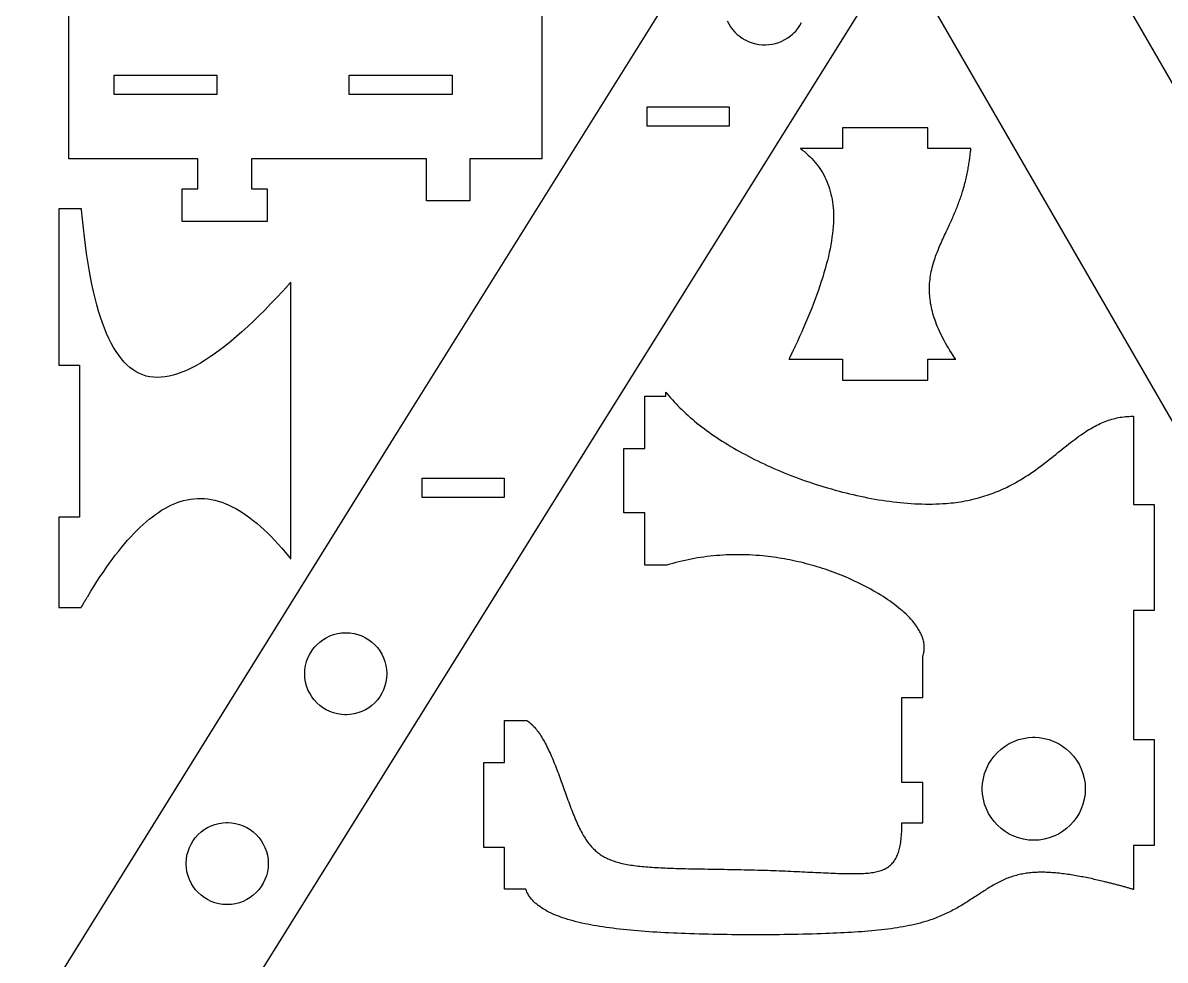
# Model space of a CAD drawing. Extents: x 0 to 250, y 0 to 397.
# Drawn here: x 2.6 to 111.9, y 118.6 to 208.2 of the extents above; entities that cross this region are included whole.
import ezdxf

# ---------------------------------------------------------------- set-up
doc = ezdxf.new("R2010")
doc.units = 0
doc.layers.get('0').update_dxf_attribs({"linetype": 'CONTINUOUS'})

msp = doc.modelspace()

# ---------------------------------------------------------------- linework, layer by layer
at = {"color": 0}
for points in [[(99.7818, 224.506), (123.012, 184.296)], [(52.2149, 221.256), (52.2149, 195.197), (45.3469, 195.197), (45.3469, 191.197), (41.1969, 191.197), (41.1969, 195.197), (24.4517, 195.197), (24.4517, 192.347), (25.9517, 192.347), (25.9517, 189.197), (17.8017, 189.197), (17.8017, 192.347), (19.3017, 192.347), (19.3017, 195.197), (6.97922, 195.197), (6.97922, 220.821)], [(2.57329, 111.411), (38.5053, 169.208), (69.1307, 218.219)], [(113.335, 168.761), (87.4646, 213.54)], [(82.8268, 209.661), (57.5006, 169.131), (16.835, 103.833)], [(69.9664, 208.393), (70.1131, 208.108), (70.2829, 207.835), (70.4751, 207.576), (70.6893, 207.332), (70.925, 207.104), (71.1812, 206.894), (71.3869, 206.75), (71.4579, 206.706), (71.5289, 206.661), (71.7494, 206.54), (72.05, 206.401), (72.3578, 206.289), (72.6713, 206.204), (72.9887, 206.144), (73.3085, 206.111), (73.629, 206.106), (73.9488, 206.124), (74.2657, 206.168), (74.5786, 206.239), (74.8856, 206.335), (75.185, 206.456), (75.4753, 206.601), (75.7547, 206.772), (76.0218, 206.968), (76.2139, 207.131), (76.2747, 207.188), (76.3354, 207.246), (76.5082, 207.429), (76.7179, 207.685), (76.9037, 207.954), (77.0653, 208.236)]]:
    msp.add_lwpolyline(points, dxfattribs=at)
for points in [[(11.2955, 203.197), (21.1456, 203.197), (21.1456, 201.347), (11.2955, 201.347), (11.2955, 203.197)], [(33.791, 203.197), (43.641, 203.197), (43.641, 201.347), (33.791, 201.347), (33.791, 203.197)], [(62.2862, 200.165), (70.1361, 200.165), (70.1361, 198.315), (62.2862, 198.315), (62.2862, 200.165)], [(75.8583, 176.031), (80.9846, 176.031), (80.9846, 174.031), (89.1346, 174.031), (89.1346, 176.031), (91.8167, 176.031), (91.8142, 176.035), (91.8008, 176.054), (91.7982, 176.058), (91.7876, 176.072), (91.785, 176.078), (91.7717, 176.097), (91.7692, 176.1), (91.7664, 176.104), (91.7638, 176.108), (91.7585, 176.117), (91.7558, 176.119), (91.7425, 176.14), (91.7401, 176.143), (91.7346, 176.151), (91.5703, 176.397), (91.4124, 176.64), (91.2607, 176.881), (91.1154, 177.119), (90.9764, 177.354), (90.8438, 177.587), (90.7168, 177.818), (90.596, 178.046), (90.4811, 178.271), (90.3721, 178.493), (90.2689, 178.714), (90.1713, 178.932), (90.0794, 179.147), (89.9931, 179.361), (89.9122, 179.572), (89.8368, 179.781), (89.7667, 179.987), (89.7019, 180.192), (89.6421, 180.394), (89.5876, 180.594), (89.5381, 180.792), (89.4935, 180.987), (89.4539, 181.181), (89.419, 181.372), (89.3889, 181.563), (89.3635, 181.75), (89.3426, 181.935), (89.3263, 182.118), (89.3144, 182.3), (89.3068, 182.479), (89.3035, 182.657), (89.3044, 182.862), (89.3107, 183.065), (89.3219, 183.267), (89.3378, 183.465), (89.3583, 183.663), (89.3833, 183.857), (89.4125, 184.05), (89.4458, 184.242), (89.4829, 184.431), (89.5238, 184.618), (89.5681, 184.803), (89.6157, 184.987), (89.6664, 185.169), (89.7201, 185.35), (89.7767, 185.529), (89.8357, 185.706), (89.8972, 185.882), (89.9608, 186.057), (90.0265, 186.231), (90.0942, 186.403), (90.1633, 186.572), (90.234, 186.743), (90.306, 186.913), (90.379, 187.081), (90.4531, 187.247), (90.5278, 187.413), (90.6031, 187.578), (90.6788, 187.742), (90.7546, 187.906), (90.8306, 188.068), (90.8961, 188.208), (90.9613, 188.349), (91.0261, 188.489), (91.0906, 188.628), (91.1544, 188.767), (91.2178, 188.906), (91.2807, 189.043), (91.3431, 189.181), (91.4044, 189.318), (91.4653, 189.454), (91.5254, 189.59), (91.5849, 189.725), (91.6435, 189.86), (91.7013, 189.994), (91.7581, 190.128), (91.814, 190.261), (91.869, 190.394), (91.9231, 190.526), (91.976, 190.658), (92.0278, 190.789), (92.0785, 190.919), (92.1281, 191.047), (92.1764, 191.178), (92.2235, 191.307), (92.2693, 191.435), (92.3137, 191.563), (92.3569, 191.689), (92.3985, 191.815), (92.4387, 191.942), (92.4776, 192.067), (92.5268, 192.231), (92.574, 192.394), (92.6192, 192.557), (92.6621, 192.717), (92.7031, 192.875), (92.7424, 193.032), (92.7793, 193.186), (92.8147, 193.34), (92.8483, 193.49), (92.8803, 193.64), (92.9106, 193.786), (92.9394, 193.932), (92.9665, 194.074), (92.9924, 194.214), (93.0168, 194.353), (93.0401, 194.487), (93.0618, 194.621), (93.0825, 194.751), (93.1021, 194.879), (93.1206, 195.004), (93.1381, 195.126), (93.1547, 195.247), (93.1704, 195.364), (93.1853, 195.478), (93.1994, 195.589), (93.2131, 195.696), (93.2257, 195.801), (93.2381, 195.903), (93.2499, 196.001), (93.2613, 196.096), (93.2615, 196.099), (93.2619, 196.101), (93.2626, 196.108), (93.2629, 196.111), (93.2632, 196.114), (93.2636, 196.117), (93.2639, 196.119), (93.2642, 196.122), (93.2646, 196.125), (93.2649, 196.128), (93.2653, 196.131), (93.2656, 196.133), (93.2662, 196.139), (93.2665, 196.142), (93.2668, 196.144), (93.2672, 196.147), (93.2676, 196.15), (93.2679, 196.153), (93.2682, 196.156), (93.2685, 196.158), (93.2689, 196.161), (93.2693, 196.164), (93.2696, 196.167), (93.2699, 196.169), (93.2703, 196.172), (93.2706, 196.175), (93.2708, 196.178), (93.2712, 196.181), (89.1346, 196.181), (89.1346, 198.181), (80.9846, 198.181), (80.9846, 196.181), (76.9657, 196.181), (76.9715, 196.176), (76.9772, 196.171), (76.9831, 196.167), (76.9887, 196.163), (76.9946, 196.158), (77.0003, 196.154), (77.0061, 196.147), (77.0118, 196.144), (77.0176, 196.14), (77.0233, 196.136), (77.0292, 196.131), (77.035, 196.126), (77.0407, 196.122), (77.0465, 196.118), (77.0522, 196.114), (77.0579, 196.108), (77.0637, 196.104), (77.0696, 196.1), (77.0753, 196.096), (77.0811, 196.09), (77.0868, 196.086), (77.0926, 196.082), (77.0985, 196.078), (77.1042, 196.074), (77.1099, 196.068), (77.1157, 196.064), (77.1215, 196.06), (77.1272, 196.056), (77.1331, 196.05), (77.1389, 196.046), (77.3349, 195.889), (77.5247, 195.729), (77.7082, 195.564), (77.8853, 195.394), (78.0561, 195.221), (78.2203, 195.043), (78.3782, 194.861), (78.5294, 194.675), (78.6742, 194.485), (78.8122, 194.289), (78.9438, 194.089), (79.0685, 193.885), (79.1865, 193.676), (79.2978, 193.462), (79.4022, 193.244), (79.4999, 193.022), (79.5906, 192.794), (79.6743, 192.563), (79.7511, 192.325), (79.821, 192.083), (79.8837, 191.837), (79.9393, 191.585), (79.9878, 191.329), (80.029, 191.068), (80.0632, 190.801), (80.09, 190.531), (80.1096, 190.254), (80.1218, 189.972), (80.1265, 189.686), (80.1239, 189.394), (80.1125, 189.067), (80.0924, 188.732), (80.0637, 188.393), (80.0265, 188.047), (79.9811, 187.696), (79.9274, 187.337), (79.8656, 186.975), (79.7957, 186.607), (79.7179, 186.233), (79.6322, 185.854), (79.539, 185.469), (79.4382, 185.081), (79.3299, 184.686), (79.2142, 184.286), (79.0912, 183.882), (78.9611, 183.472), (78.824, 183.058), (78.68, 182.639), (78.5293, 182.215), (78.3718, 181.786), (78.2076, 181.354), (78.0372, 180.917), (77.8603, 180.475), (77.6771, 180.029), (77.4878, 179.579), (77.2924, 179.125), (77.0912, 178.668), (76.8842, 178.206), (76.6714, 177.74), (76.4531, 177.269), (76.4356, 177.233), (76.4179, 177.196), (76.4003, 177.158), (76.3826, 177.121), (76.3474, 177.046), (76.3294, 177.008), (76.3118, 176.971), (76.2761, 176.896), (76.2582, 176.858), (76.2222, 176.782), (76.2043, 176.744), (76.1863, 176.707), (76.1682, 176.669), (76.15, 176.632), (76.1136, 176.554), (76.0954, 176.518), (76.0589, 176.442), (76.0404, 176.404), (76.0221, 176.367), (76.0038, 176.328), (75.9853, 176.29), (75.9483, 176.214), (75.9297, 176.176), (75.9111, 176.139), (75.9094, 176.135), (75.9075, 176.131), (75.9058, 176.128), (75.9042, 176.124), (75.9024, 176.121), (75.9006, 176.117), (75.8988, 176.112), (75.8953, 176.106), (75.8935, 176.103), (75.8918, 176.099), (75.89, 176.094), (75.8882, 176.092), (75.8865, 176.087), (75.8847, 176.085), (75.8831, 176.081), (75.8813, 176.078), (75.8778, 176.069), (75.876, 176.067), (75.8743, 176.063), (75.8725, 176.06), (75.8707, 176.054), (75.869, 176.051), (75.8672, 176.047), (75.8654, 176.044), (75.8636, 176.042), (75.8618, 176.038), (75.8601, 176.033), (75.8583, 176.031)], [(8.19135, 190.422), (6.00032, 190.422), (6.00032, 175.478), (8.00032, 175.478), (8.00032, 160.917), (6.00032, 160.917), (6.00032, 152.3), (8.15831, 152.3), (8.15831, 152.301), (8.15935, 152.303), (8.15935, 152.304), (8.16135, 152.304), (8.16135, 152.307), (8.16233, 152.307), (8.16233, 152.308), (8.16433, 152.31), (8.16433, 152.311), (8.16531, 152.313), (8.16531, 152.314), (8.16635, 152.314), (8.16635, 152.317), (8.18733, 152.35), (8.20736, 152.385), (8.22635, 152.419), (8.24631, 152.453), (8.26535, 152.487), (8.28435, 152.521), (8.30436, 152.556), (8.32335, 152.589), (8.34435, 152.622), (8.36431, 152.657), (8.38336, 152.69), (8.40235, 152.724), (8.44135, 152.792), (8.46132, 152.825), (8.48036, 152.858), (8.50136, 152.892), (8.52132, 152.925), (8.54031, 152.958), (8.55935, 152.992), (8.57932, 153.025), (8.61833, 153.09), (8.65831, 153.157), (8.69732, 153.222), (8.73633, 153.289), (8.75532, 153.321), (8.77632, 153.354), (9.06836, 153.835), (9.36133, 154.306), (9.65435, 154.765), (9.94732, 155.212), (10.2413, 155.65), (10.5343, 156.075), (10.8293, 156.487), (11.1223, 156.89), (11.4163, 157.279), (11.7113, 157.657), (12.0053, 158.022), (12.3013, 158.375), (12.5964, 158.714), (12.8903, 159.042), (13.1864, 159.357), (13.4824, 159.658), (13.7773, 159.946), (14.0724, 160.221), (14.3683, 160.482), (14.6654, 160.731), (14.9614, 160.964), (15.2574, 161.185), (15.5533, 161.39), (15.8504, 161.582), (16.1464, 161.76), (16.4433, 161.922), (16.7403, 162.071), (17.0364, 162.204), (17.3333, 162.322), (17.6304, 162.425), (17.9583, 162.522), (18.2874, 162.599), (18.6153, 162.657), (18.9443, 162.697), (19.2753, 162.718), (19.6043, 162.719), (19.9364, 162.703), (20.2664, 162.669), (20.5983, 162.617), (20.9303, 162.546), (21.2644, 162.457), (21.5964, 162.35), (21.9303, 162.226), (22.2644, 162.085), (22.5983, 161.926), (22.9343, 161.75), (23.2693, 161.558), (23.6054, 161.349), (23.9433, 161.122), (24.2793, 160.879), (24.6183, 160.619), (24.9554, 160.343), (25.2944, 160.051), (25.6333, 159.743), (25.9733, 159.419), (26.3143, 159.079), (26.6543, 158.725), (26.9964, 158.354), (27.3374, 157.968), (27.6793, 157.567), (28.0224, 157.15), (28.0274, 157.143), (28.0343, 157.136), (28.0404, 157.129), (28.0464, 157.121), (28.0643, 157.099), (28.0694, 157.092), (28.0764, 157.085), (28.1004, 157.056), (28.1054, 157.049), (28.1114, 157.04), (28.1344, 157.011), (28.1404, 157.004), (28.1474, 156.997), (28.1654, 156.975), (28.1714, 156.968), (28.1824, 156.953), (28.1893, 156.946), (28.1944, 156.939), (28.2004, 156.931), (28.2004, 183.393), (28.1944, 183.386), (28.1893, 183.379), (28.1543, 183.34), (28.1414, 183.328), (28.1364, 183.321), (28.1074, 183.289), (28.1014, 183.282), (28.0833, 183.263), (28.0783, 183.257), (28.0614, 183.237), (28.0553, 183.231), (28.0324, 183.204), (28.0264, 183.199), (28.0193, 183.192), (27.4324, 182.546), (26.8514, 181.921), (26.2793, 181.319), (25.7143, 180.742), (25.1574, 180.185), (24.6074, 179.653), (24.0654, 179.144), (23.5324, 178.66), (23.0074, 178.199), (22.4893, 177.761), (21.9804, 177.35), (21.4804, 176.962), (20.9893, 176.6), (20.5054, 176.264), (20.0303, 175.953), (19.5654, 175.668), (19.1094, 175.408), (18.6624, 175.175), (18.2233, 174.969), (17.7964, 174.79), (17.3764, 174.639), (16.9664, 174.514), (16.5664, 174.417), (16.1764, 174.347), (15.7964, 174.306), (15.4254, 174.293), (15.0643, 174.308), (14.7143, 174.353), (14.3733, 174.428), (14.0443, 174.531), (13.7254, 174.664), (13.4143, 174.826), (13.1124, 175.018), (12.8193, 175.24), (12.5363, 175.49), (12.2623, 175.769), (11.9973, 176.076), (11.7403, 176.411), (11.4933, 176.775), (11.2543, 177.165), (11.0233, 177.583), (10.8013, 178.028), (10.5894, 178.5), (10.3834, 178.997), (10.1873, 179.521), (9.99832, 180.071), (9.81933, 180.647), (9.64735, 181.247), (9.48335, 181.874), (9.32835, 182.525), (9.18033, 183.2), (9.04135, 183.899), (8.90935, 184.621), (8.78435, 185.368), (8.66932, 186.139), (8.55935, 186.932), (8.45833, 187.749), (8.36535, 188.586), (8.27935, 189.447), (8.20036, 190.331), (8.19135, 190.422)], [(50.7806, 141.478), (50.8061, 141.461), (50.8318, 141.443), (50.8574, 141.425), (50.8828, 141.407), (50.9082, 141.389), (50.9335, 141.369), (50.9588, 141.351), (50.9839, 141.332), (51.009, 141.313), (51.0342, 141.292), (51.059, 141.271), (51.084, 141.251), (51.1088, 141.229), (51.1335, 141.208), (51.1582, 141.188), (51.1828, 141.165), (51.2074, 141.143), (51.2318, 141.121), (51.2562, 141.097), (51.2806, 141.075), (51.3049, 141.051), (51.329, 141.028), (51.3531, 141.003), (51.3771, 140.979), (51.4011, 140.954), (51.425, 140.929), (51.4489, 140.904), (51.4726, 140.879), (51.4963, 140.853), (51.5199, 140.826), (51.6104, 140.722), (51.7, 140.614), (51.7886, 140.501), (51.8761, 140.385), (51.9626, 140.263), (52.0482, 140.138), (52.1328, 140.008), (52.2165, 139.875), (52.2993, 139.737), (52.3814, 139.597), (52.4625, 139.453), (52.5426, 139.306), (52.6222, 139.156), (52.7008, 139.001), (52.7788, 138.845), (52.856, 138.685), (52.9324, 138.523), (53.0082, 138.358), (53.0833, 138.191), (53.1578, 138.021), (53.2315, 137.849), (53.3047, 137.676), (53.3772, 137.5), (53.4493, 137.322), (53.5208, 137.142), (53.5918, 136.961), (53.6622, 136.779), (53.7321, 136.595), (53.8017, 136.41), (53.8708, 136.223), (53.9433, 136.026), (54.0154, 135.827), (54.0872, 135.629), (54.1586, 135.43), (54.2297, 135.231), (54.3007, 135.032), (54.3715, 134.834), (54.4422, 134.636), (54.5128, 134.438), (54.5835, 134.241), (54.6542, 134.045), (54.7249, 133.85), (54.7958, 133.657), (54.8669, 133.464), (54.9383, 133.273), (55.01, 133.084), (55.0821, 132.897), (55.1544, 132.711), (55.2274, 132.528), (55.3008, 132.347), (55.3749, 132.168), (55.4494, 131.992), (55.5247, 131.819), (55.6007, 131.649), (55.6776, 131.481), (55.7551, 131.317), (55.8336, 131.156), (55.9131, 130.999), (55.9936, 130.846), (56.075, 130.696), (56.1453, 130.571), (56.2165, 130.45), (56.2888, 130.331), (56.3618, 130.215), (56.436, 130.102), (56.5111, 129.993), (56.5875, 129.886), (56.665, 129.782), (56.7438, 129.681), (56.8239, 129.582), (56.9053, 129.486), (56.9881, 129.393), (57.0724, 129.303), (57.1582, 129.216), (57.2456, 129.131), (57.3346, 129.048), (57.4251, 128.969), (57.5175, 128.892), (57.6117, 128.817), (57.7076, 128.745), (57.8056, 128.675), (57.9053, 128.608), (58.0071, 128.543), (58.1108, 128.481), (58.2168, 128.421), (58.3249, 128.363), (58.4351, 128.308), (58.5476, 128.255), (58.6625, 128.204), (58.7796, 128.155), (58.8992, 128.109), (59.0339, 128.06), (59.1718, 128.013), (59.3129, 127.969), (59.4571, 127.926), (59.6044, 127.886), (59.755, 127.847), (59.9085, 127.811), (60.0653, 127.776), (60.2249, 127.743), (60.3876, 127.712), (60.5533, 127.683), (60.7221, 127.655), (60.8939, 127.629), (61.0685, 127.604), (61.246, 127.581), (61.4265, 127.559), (61.6099, 127.538), (61.796, 127.519), (61.985, 127.501), (62.1768, 127.484), (62.3715, 127.468), (62.5689, 127.453), (62.7692, 127.439), (62.9719, 127.426), (63.1776, 127.414), (63.3858, 127.403), (63.5968, 127.393), (63.8104, 127.383), (64.0267, 127.374), (64.2454, 127.365), (64.5228, 127.355), (64.804, 127.345), (65.0888, 127.337), (65.3768, 127.328), (65.6681, 127.32), (65.9624, 127.313), (66.2596, 127.306), (66.5596, 127.3), (66.8619, 127.293), (67.1669, 127.288), (67.474, 127.282), (67.7831, 127.276), (68.094, 127.271), (68.4068, 127.266), (68.7211, 127.261), (69.0369, 127.255), (69.3538, 127.25), (69.6718, 127.245), (69.9907, 127.239), (70.3103, 127.234), (70.6306, 127.228), (70.9511, 127.222), (71.2719, 127.216), (71.5928, 127.209), (71.9138, 127.202), (72.2342, 127.194), (72.5543, 127.186), (72.8739, 127.178), (73.1926, 127.169), (73.5106, 127.159), (73.7981, 127.15), (74.0844, 127.14), (74.3694, 127.129), (74.6531, 127.118), (74.935, 127.107), (75.2153, 127.096), (75.4937, 127.084), (75.7706, 127.072), (76.0453, 127.06), (76.3179, 127.047), (76.5885, 127.035), (76.8567, 127.022), (77.1226, 127.01), (77.3861, 126.997), (77.6469, 126.985), (77.9053, 126.972), (78.1607, 126.96), (78.4133, 126.948), (78.6631, 126.937), (78.9097, 126.925), (79.1531, 126.914), (79.3933, 126.904), (79.6301, 126.894), (79.8636, 126.884), (80.0935, 126.876), (80.3196, 126.867), (80.5421, 126.86), (80.7607, 126.852), (80.9753, 126.846), (81.1858, 126.841), (81.386, 126.836), (81.5821, 126.833), (81.7742, 126.83), (81.9624, 126.829), (82.1465, 126.829), (82.3267, 126.831), (82.5029, 126.834), (82.6751, 126.839), (82.8435, 126.845), (83.0078, 126.853), (83.1682, 126.864), (83.3247, 126.876), (83.4774, 126.89), (83.6261, 126.907), (83.771, 126.926), (83.9119, 126.947), (84.0492, 126.971), (84.1824, 126.998), (84.3118, 127.028), (84.4374, 127.06), (84.5592, 127.095), (84.6771, 127.133), (84.7914, 127.175), (84.9017, 127.219), (85.0083, 127.267), (85.1111, 127.319), (85.2101, 127.374), (85.3056, 127.433), (85.3971, 127.495), (85.485, 127.562), (85.5692, 127.632), (85.6438, 127.701), (85.7157, 127.774), (85.7847, 127.85), (85.8511, 127.931), (85.9149, 128.016), (85.9758, 128.105), (86.034, 128.198), (86.0897, 128.295), (86.1426, 128.396), (86.1929, 128.502), (86.2406, 128.612), (86.2856, 128.727), (86.3279, 128.846), (86.3678, 128.97), (86.405, 129.098), (86.4397, 129.231), (86.4718, 129.369), (86.5015, 129.512), (86.5285, 129.659), (86.5531, 129.811), (86.5751, 129.968), (86.5947, 130.131), (86.6119, 130.298), (86.6267, 130.47), (86.6389, 130.648), (86.6488, 130.831), (86.6561, 131.019), (86.6612, 131.212), (86.6639, 131.411), (86.6642, 131.615), (86.6642, 131.623), (86.664, 131.625), (86.664, 131.635), (86.664, 131.638), (86.664, 131.65), (86.6639, 131.653), (86.6639, 131.663), (86.6639, 131.665), (86.6639, 131.675), (86.6639, 131.678), (86.6639, 131.688), (86.6638, 131.69), (88.6642, 131.69), (88.6642, 135.54), (86.6642, 135.54), (86.6642, 143.69), (88.6642, 143.69), (88.6642, 147.628), (88.6643, 147.629), (88.6644, 147.629), (88.6646, 147.629), (88.6647, 147.631), (88.6649, 147.631), (88.665, 147.631), (88.6651, 147.631), (88.6653, 147.632), (88.6654, 147.632), (88.6656, 147.632), (88.6657, 147.633), (88.666, 147.633), (88.6661, 147.633), (88.6663, 147.635), (88.6664, 147.635), (88.6665, 147.635), (88.6667, 147.636), (88.6669, 147.636), (88.6669, 147.636), (88.6672, 147.638), (88.6674, 147.638), (88.6674, 147.638), (88.6676, 147.638), (88.6676, 147.639), (88.6679, 147.639), (88.6681, 147.639), (88.6682, 147.64), (88.6683, 147.64), (88.6685, 147.64), (88.7022, 147.743), (88.7315, 147.846), (88.7561, 147.949), (88.7763, 148.051), (88.7919, 148.156), (88.8031, 148.26), (88.8097, 148.364), (88.8119, 148.469), (88.8099, 148.574), (88.8033, 148.679), (88.7925, 148.785), (88.7775, 148.892), (88.7581, 148.997), (88.7344, 149.104), (88.7067, 149.211), (88.6746, 149.318), (88.6385, 149.425), (88.5982, 149.533), (88.5539, 149.642), (88.5054, 149.749), (88.4531, 149.857), (88.3967, 149.965), (88.3363, 150.075), (88.2719, 150.183), (88.2037, 150.292), (88.1317, 150.401), (88.0557, 150.511), (87.976, 150.619), (87.8924, 150.729), (87.8051, 150.839), (87.6708, 150.999), (87.5292, 151.16), (87.3803, 151.319), (87.2242, 151.478), (87.0613, 151.638), (86.8917, 151.796), (86.7157, 151.953), (86.5335, 152.11), (86.3451, 152.265), (86.151, 152.419), (85.9511, 152.574), (85.7458, 152.726), (85.5353, 152.878), (85.3197, 153.028), (85.0993, 153.176), (84.8742, 153.324), (84.6447, 153.469), (84.411, 153.612), (84.1731, 153.756), (83.9314, 153.894), (83.6861, 154.033), (83.4372, 154.169), (83.1853, 154.303), (82.9303, 154.435), (82.6724, 154.565), (82.4118, 154.692), (82.1488, 154.817), (81.8836, 154.938), (81.6164, 155.057), (81.3472, 155.174), (81.0978, 155.279), (80.8469, 155.381), (80.5951, 155.481), (80.3424, 155.578), (80.0886, 155.672), (79.8339, 155.765), (79.5783, 155.854), (79.3222, 155.942), (79.0653, 156.026), (78.8078, 156.108), (78.5496, 156.188), (78.291, 156.264), (78.0319, 156.337), (77.7725, 156.41), (77.5128, 156.478), (77.2529, 156.544), (76.9928, 156.608), (76.7325, 156.669), (76.4722, 156.728), (76.2119, 156.783), (75.9518, 156.836), (75.6918, 156.886), (75.4321, 156.935), (75.1725, 156.979), (74.9133, 157.022), (74.6546, 157.061), (74.3962, 157.099), (74.1385, 157.132), (73.8814, 157.164), (73.6249, 157.193), (73.369, 157.219), (73.0447, 157.249), (72.7215, 157.274), (72.3994, 157.294), (72.0786, 157.311), (71.7589, 157.324), (71.4403, 157.332), (71.1229, 157.336), (70.8068, 157.336), (70.4919, 157.332), (70.1782, 157.325), (69.8658, 157.313), (69.5546, 157.297), (69.2447, 157.276), (68.936, 157.253), (68.6286, 157.225), (68.3226, 157.193), (68.0179, 157.157), (67.7144, 157.117), (67.4122, 157.074), (67.1115, 157.026), (66.8121, 156.975), (66.514, 156.919), (66.2174, 156.861), (65.9221, 156.799), (65.6282, 156.732), (65.3357, 156.661), (65.0446, 156.587), (64.755, 156.51), (64.4668, 156.429), (64.18, 156.344), (64.1796, 156.343), (64.1793, 156.343), (64.1789, 156.343), (64.1786, 156.343), (64.1782, 156.343), (64.1779, 156.343), (64.1775, 156.343), (64.1772, 156.343), (64.1768, 156.343), (64.1765, 156.343), (64.1757, 156.343), (64.1754, 156.343), (64.175, 156.342), (64.1747, 156.342), (64.1743, 156.342), (64.174, 156.342), (64.1736, 156.342), (64.1733, 156.342), (64.1729, 156.342), (64.1726, 156.342), (64.1718, 156.342), (64.1715, 156.342), (64.1711, 156.342), (64.1708, 156.342), (64.1704, 156.34), (64.1701, 156.34), (64.1697, 156.34), (64.1694, 156.34), (64.169, 156.34), (62.0828, 156.34), (62.0828, 161.34), (60.0808, 161.34), (60.0808, 167.49), (62.0828, 167.49), (62.0828, 172.49), (64.0829, 172.49), (64.0829, 172.896), (64.0874, 172.89), (64.1007, 172.874), (64.105, 172.868), (64.1183, 172.851), (64.1228, 172.847), (64.1361, 172.831), (64.1406, 172.825), (64.145, 172.819), (64.1494, 172.814), (64.1539, 172.808), (64.1582, 172.803), (64.1717, 172.788), (64.176, 172.782), (64.1893, 172.765), (64.1938, 172.76), (64.2071, 172.743), (64.2115, 172.737), (64.216, 172.733), (64.3762, 172.54), (64.5407, 172.347), (64.7094, 172.156), (64.8824, 171.965), (65.0596, 171.776), (65.2408, 171.587), (65.4264, 171.4), (65.6161, 171.214), (65.8101, 171.028), (66.0083, 170.843), (66.2107, 170.66), (66.4174, 170.476), (66.6282, 170.296), (66.8432, 170.115), (67.0625, 169.935), (67.286, 169.757), (67.5136, 169.579), (67.7456, 169.403), (67.9817, 169.226), (68.2221, 169.053), (68.4667, 168.879), (68.7154, 168.707), (68.9685, 168.536), (69.2257, 168.367), (69.4872, 168.197), (69.7529, 168.031), (70.0229, 167.864), (70.2971, 167.699), (70.5756, 167.535), (70.8582, 167.371), (71.1342, 167.215), (71.4142, 167.061), (71.6982, 166.908), (71.986, 166.756), (72.2778, 166.606), (72.5732, 166.456), (72.8725, 166.307), (73.1754, 166.161), (73.4819, 166.015), (73.7921, 165.872), (74.1057, 165.731), (74.4228, 165.59), (74.7432, 165.451), (75.0671, 165.315), (75.3942, 165.181), (75.7244, 165.047), (76.0579, 164.917), (76.3944, 164.788), (76.7342, 164.661), (77.0768, 164.536), (77.4224, 164.414), (77.7708, 164.293), (78.1221, 164.175), (78.4761, 164.06), (78.8329, 163.947), (79.1922, 163.836), (79.5543, 163.728), (79.9189, 163.624), (80.2858, 163.521), (80.6553, 163.421), (80.9915, 163.332), (81.3296, 163.247), (81.6694, 163.164), (82.0107, 163.083), (82.3533, 163.006), (82.6972, 162.931), (83.0421, 162.858), (83.3879, 162.789), (83.7344, 162.724), (84.0817, 162.661), (84.4293, 162.601), (84.7772, 162.546), (85.1253, 162.494), (85.4733, 162.446), (85.8212, 162.4), (86.1687, 162.36), (86.5158, 162.322), (86.8624, 162.289), (87.2081, 162.261), (87.5528, 162.236), (87.8965, 162.215), (88.2389, 162.2), (88.58, 162.189), (88.9196, 162.182), (89.2574, 162.179), (89.5933, 162.182), (89.9274, 162.19), (90.2592, 162.203), (90.5888, 162.221), (90.9158, 162.244), (91.1467, 162.264), (91.3758, 162.286), (91.6035, 162.313), (91.8294, 162.34), (92.0536, 162.372), (92.2763, 162.406), (92.4971, 162.442), (92.7162, 162.482), (92.9338, 162.524), (93.1494, 162.568), (93.3635, 162.617), (93.5757, 162.667), (93.7862, 162.719), (93.995, 162.775), (94.2021, 162.832), (94.4074, 162.893), (94.6108, 162.956), (94.8125, 163.021), (95.0124, 163.087), (95.2104, 163.158), (95.4068, 163.231), (95.6013, 163.304), (95.7939, 163.382), (95.9846, 163.461), (96.1736, 163.542), (96.3607, 163.625), (96.5458, 163.711), (96.7293, 163.799), (96.9107, 163.889), (97.0904, 163.981), (97.2681, 164.075), (97.5224, 164.214), (97.7729, 164.357), (98.0199, 164.504), (98.2635, 164.653), (98.5038, 164.806), (98.7408, 164.961), (98.9749, 165.118), (99.206, 165.278), (99.4343, 165.439), (99.66, 165.603), (99.8831, 165.767), (100.104, 165.932), (100.322, 166.099), (100.538, 166.265), (100.752, 166.432), (100.965, 166.599), (101.175, 166.765), (101.384, 166.932), (101.591, 167.099), (101.797, 167.263), (102.001, 167.426), (102.205, 167.589), (102.407, 167.749), (102.608, 167.907), (102.809, 168.064), (103.009, 168.217), (103.208, 168.368), (103.407, 168.515), (103.606, 168.66), (103.804, 168.801), (103.955, 168.906), (104.106, 169.007), (104.257, 169.107), (104.408, 169.204), (104.56, 169.299), (104.712, 169.389), (104.865, 169.478), (105.018, 169.564), (105.172, 169.646), (105.326, 169.725), (105.48, 169.801), (105.636, 169.875), (105.791, 169.944), (105.948, 170.011), (106.105, 170.075), (106.263, 170.135), (106.422, 170.192), (106.581, 170.244), (106.741, 170.293), (106.902, 170.339), (107.064, 170.381), (107.227, 170.418), (107.391, 170.451), (107.556, 170.482), (107.722, 170.508), (107.889, 170.529), (108.057, 170.547), (108.226, 170.561), (108.396, 170.571), (108.567, 170.575), (108.74, 170.576), (108.742, 170.576), (108.745, 170.576), (108.75, 170.576), (108.752, 170.576), (108.755, 170.576), (108.757, 170.576), (108.76, 170.576), (108.762, 170.576), (108.765, 170.576), (108.767, 170.576), (108.772, 170.576), (108.775, 170.575), (108.777, 170.575), (108.78, 170.575), (108.782, 170.575), (108.784, 170.575), (108.789, 170.575), (108.792, 170.575), (108.794, 170.575), (108.797, 170.575), (108.799, 170.575), (108.802, 170.575), (108.804, 170.575), (108.807, 170.575), (108.812, 170.575), (108.814, 170.575), (108.814, 162.153), (110.814, 162.153), (110.814, 152.003), (108.814, 152.003), (108.814, 139.657), (110.814, 139.657), (110.814, 129.507), (108.814, 129.507), (108.814, 125.314), (108.811, 125.315), (108.808, 125.316), (108.804, 125.317), (108.801, 125.318), (108.798, 125.319), (108.795, 125.32), (108.792, 125.321), (108.788, 125.322), (108.782, 125.324), (108.779, 125.325), (108.776, 125.326), (108.772, 125.327), (108.766, 125.329), (108.763, 125.33), (108.759, 125.331), (108.756, 125.332), (108.753, 125.333), (108.75, 125.334), (108.743, 125.336), (108.74, 125.337), (108.737, 125.338), (108.734, 125.339), (108.727, 125.341), (108.724, 125.342), (108.721, 125.343), (108.718, 125.344), (108.64, 125.367), (108.561, 125.391), (108.482, 125.414), (108.402, 125.438), (108.321, 125.461), (108.24, 125.484), (108.158, 125.508), (108.076, 125.532), (107.992, 125.555), (107.908, 125.579), (107.824, 125.602), (107.738, 125.626), (107.653, 125.649), (107.566, 125.673), (107.478, 125.697), (107.391, 125.72), (107.302, 125.744), (107.212, 125.767), (107.122, 125.791), (107.032, 125.815), (106.941, 125.838), (106.848, 125.862), (106.756, 125.885), (106.663, 125.909), (106.569, 125.932), (106.474, 125.956), (106.379, 125.979), (106.283, 126.003), (106.186, 126.026), (106.089, 126.05), (105.948, 126.083), (105.805, 126.117), (105.661, 126.151), (105.515, 126.185), (105.368, 126.219), (105.22, 126.252), (105.071, 126.286), (104.92, 126.319), (104.768, 126.352), (104.615, 126.384), (104.461, 126.416), (104.306, 126.448), (104.149, 126.48), (103.992, 126.51), (103.834, 126.541), (103.675, 126.57), (103.514, 126.599), (103.353, 126.628), (103.192, 126.655), (103.029, 126.682), (102.865, 126.708), (102.701, 126.733), (102.536, 126.757), (102.371, 126.78), (102.205, 126.802), (102.038, 126.823), (101.87, 126.843), (101.703, 126.862), (101.534, 126.88), (101.365, 126.896), (101.218, 126.909), (101.07, 126.921), (100.923, 126.931), (100.775, 126.94), (100.628, 126.948), (100.481, 126.953), (100.334, 126.958), (100.187, 126.96), (100.041, 126.961), (99.8944, 126.96), (99.7485, 126.957), (99.6028, 126.952), (99.4575, 126.946), (99.3126, 126.937), (99.1682, 126.927), (99.0243, 126.914), (98.8807, 126.9), (98.7379, 126.883), (98.5954, 126.864), (98.4536, 126.843), (98.3125, 126.82), (98.1719, 126.795), (98.0322, 126.767), (97.8931, 126.737), (97.7547, 126.704), (97.6172, 126.669), (97.4804, 126.632), (97.3446, 126.592), (97.2096, 126.55), (97.0756, 126.504), (96.9425, 126.457), (96.8113, 126.407), (96.6807, 126.354), (96.5508, 126.3), (96.4217, 126.243), (96.2932, 126.184), (96.1651, 126.123), (96.0376, 126.06), (95.9106, 125.995), (95.7839, 125.928), (95.6575, 125.86), (95.5314, 125.789), (95.4056, 125.718), (95.2797, 125.645), (95.154, 125.57), (95.0285, 125.494), (94.9029, 125.417), (94.7772, 125.339), (94.6514, 125.26), (94.5254, 125.18), (94.3993, 125.099), (94.2728, 125.017), (94.146, 124.934), (94.0186, 124.851), (93.891, 124.767), (93.7628, 124.683), (93.634, 124.598), (93.5047, 124.514), (93.3746, 124.429), (93.2437, 124.343), (93.1122, 124.258), (92.9906, 124.18), (92.8678, 124.102), (92.7443, 124.025), (92.6196, 123.948), (92.494, 123.872), (92.3674, 123.796), (92.2396, 123.72), (92.1107, 123.646), (91.9807, 123.572), (91.8496, 123.499), (91.7171, 123.426), (91.5835, 123.354), (91.4485, 123.284), (91.3122, 123.214), (91.1747, 123.145), (91.0357, 123.077), (90.8954, 123.009), (90.7536, 122.943), (90.6103, 122.879), (90.4656, 122.815), (90.3192, 122.752), (90.1713, 122.691), (90.0218, 122.631), (89.8707, 122.572), (89.7178, 122.515), (89.5633, 122.459), (89.4071, 122.405), (89.2492, 122.352), (89.0893, 122.3), (88.9276, 122.25), (88.6758, 122.177), (88.4196, 122.107), (88.159, 122.04), (87.894, 121.976), (87.625, 121.915), (87.3517, 121.858), (87.0744, 121.803), (86.7932, 121.75), (86.5079, 121.701), (86.2189, 121.653), (85.9261, 121.609), (85.6296, 121.566), (85.3294, 121.526), (85.0258, 121.489), (84.7186, 121.453), (84.4081, 121.419), (84.0942, 121.388), (83.7771, 121.358), (83.4567, 121.33), (83.1332, 121.303), (82.8068, 121.278), (82.4772, 121.255), (82.1449, 121.233), (81.8097, 121.213), (81.4717, 121.193), (81.1311, 121.175), (80.7879, 121.158), (80.4421, 121.142), (80.0939, 121.127), (79.7432, 121.113), (79.3903, 121.099), (78.9567, 121.084), (78.52, 121.069), (78.0806, 121.056), (77.6386, 121.044), (77.1944, 121.032), (76.7482, 121.022), (76.3, 121.013), (75.8501, 121.005), (75.3989, 120.998), (74.9464, 120.992), (74.4928, 120.987), (74.0385, 120.983), (73.5835, 120.98), (73.1281, 120.978), (72.6725, 120.977), (72.2169, 120.978), (71.7617, 120.979), (71.3068, 120.982), (70.8526, 120.985), (70.3993, 120.99), (69.9471, 120.995), (69.4963, 121.002), (69.0468, 121.009), (68.5992, 121.018), (68.1535, 121.028), (67.7099, 121.038), (67.2686, 121.05), (66.83, 121.063), (66.3942, 121.077), (65.9614, 121.092), (65.5614, 121.107), (65.1646, 121.123), (64.771, 121.14), (64.3808, 121.159), (63.994, 121.178), (63.611, 121.199), (63.2315, 121.222), (62.856, 121.245), (62.4844, 121.27), (62.1168, 121.297), (61.7533, 121.324), (61.3942, 121.353), (61.0394, 121.384), (60.6892, 121.416), (60.3435, 121.45), (60.0026, 121.486), (59.6665, 121.523), (59.3354, 121.561), (59.0093, 121.601), (58.6885, 121.643), (58.3728, 121.687), (58.0626, 121.733), (57.7579, 121.78), (57.4589, 121.829), (57.1654, 121.88), (56.8779, 121.932), (56.5964, 121.987), (56.321, 122.043), (56.0517, 122.102), (55.7888, 122.163), (55.5062, 122.232), (55.2314, 122.303), (54.964, 122.377), (54.7043, 122.453), (54.4521, 122.532), (54.2076, 122.614), (53.9708, 122.698), (53.7417, 122.784), (53.5201, 122.873), (53.3064, 122.965), (53.1004, 123.058), (52.9021, 123.155), (52.7117, 123.254), (52.529, 123.356), (52.3542, 123.46), (52.1871, 123.567), (52.0281, 123.677), (51.8768, 123.789), (51.7333, 123.903), (51.5981, 124.021), (51.4706, 124.141), (51.3511, 124.263), (51.2397, 124.388), (51.1363, 124.516), (51.0408, 124.647), (50.9535, 124.78), (50.8743, 124.916), (50.8031, 125.055), (50.7401, 125.196), (50.6853, 125.34), (48.664, 125.34), (48.664, 129.327), (46.664, 129.327), (46.664, 137.477), (48.664, 137.477), (48.664, 141.49), (50.7617, 141.49), (50.7806, 141.478)], [(40.7765, 164.661), (48.6265, 164.661), (48.6265, 162.811), (40.7765, 162.811), (40.7765, 164.661)], [(37.3918, 145.95), (37.3918, 145.85), (37.3715, 145.549), (37.3119, 145.158), (37.2153, 144.783), (37.0833, 144.422), (36.9181, 144.079), (36.7214, 143.756), (36.4954, 143.453), (36.2421, 143.175), (35.9633, 142.921), (35.6613, 142.696), (35.3376, 142.499), (34.9946, 142.333), (34.6339, 142.201), (34.2578, 142.104), (33.8681, 142.046), (33.5671, 142.025), (33.4668, 142.025), (33.3664, 142.025), (33.0654, 142.046), (32.6757, 142.104), (32.2996, 142.201), (31.939, 142.333), (31.5958, 142.499), (31.2722, 142.696), (30.97, 142.921), (30.6914, 143.175), (30.4381, 143.453), (30.2121, 143.756), (30.0154, 144.079), (29.8501, 144.422), (29.7182, 144.783), (29.6215, 145.158), (29.5619, 145.549), (29.5418, 145.85), (29.5418, 145.95), (29.5418, 146.05), (29.5619, 146.351), (29.6215, 146.742), (29.7182, 147.117), (29.8501, 147.478), (30.0154, 147.821), (30.2121, 148.144), (30.4381, 148.447), (30.6914, 148.725), (30.97, 148.979), (31.2722, 149.204), (31.5958, 149.401), (31.939, 149.567), (32.2996, 149.699), (32.6757, 149.796), (33.0654, 149.854), (33.3664, 149.875), (33.4668, 149.875), (33.5671, 149.875), (33.8681, 149.854), (34.2578, 149.796), (34.6339, 149.699), (34.9946, 149.567), (35.3376, 149.401), (35.6613, 149.204), (35.9633, 148.979), (36.2421, 148.725), (36.4954, 148.447), (36.7214, 148.144), (36.9181, 147.821), (37.0833, 147.478), (37.2153, 147.117), (37.3119, 146.742), (37.3715, 146.351), (37.3918, 146.05), (37.3918, 145.95)], [(99.2872, 130.022), (99.1612, 130.022), (98.7836, 130.047), (98.2946, 130.122), (97.8226, 130.243), (97.3701, 130.409), (96.9396, 130.616), (96.5335, 130.863), (96.1543, 131.146), (95.8046, 131.464), (95.4868, 131.814), (95.2032, 132.193), (94.9565, 132.599), (94.7492, 133.03), (94.5836, 133.482), (94.4622, 133.954), (94.3875, 134.443), (94.3621, 134.821), (94.3621, 134.947), (94.3621, 135.073), (94.3875, 135.45), (94.4622, 135.939), (94.5836, 136.411), (94.7492, 136.864), (94.9565, 137.294), (95.2032, 137.7), (95.4868, 138.08), (95.8046, 138.429), (96.1543, 138.747), (96.5335, 139.031), (96.9396, 139.278), (97.3701, 139.485), (97.8226, 139.65), (98.2946, 139.772), (98.7836, 139.846), (99.1612, 139.872), (99.2872, 139.872), (99.4131, 139.872), (99.7907, 139.846), (100.28, 139.772), (100.752, 139.65), (101.204, 139.485), (101.635, 139.278), (102.041, 139.031), (102.42, 138.747), (102.77, 138.429), (103.087, 138.08), (103.371, 137.7), (103.618, 137.294), (103.825, 136.864), (103.991, 136.411), (104.112, 135.939), (104.187, 135.45), (104.212, 135.073), (104.212, 134.947), (104.212, 134.821), (104.187, 134.443), (104.112, 133.954), (103.991, 133.482), (103.825, 133.03), (103.618, 132.599), (103.371, 132.193), (103.087, 131.814), (102.77, 131.464), (102.42, 131.146), (102.041, 130.863), (101.635, 130.616), (101.204, 130.409), (100.752, 130.243), (100.28, 130.122), (99.7907, 130.047), (99.4131, 130.022), (99.2872, 130.022)], [(26.0472, 127.795), (26.0472, 127.694), (26.0269, 127.393), (25.9675, 127.004), (25.8708, 126.628), (25.7387, 126.267), (25.5735, 125.924), (25.3769, 125.6), (25.151, 125.298), (24.8976, 125.019), (24.6189, 124.766), (24.3167, 124.54), (23.9931, 124.343), (23.65, 124.178), (23.2894, 124.046), (22.9132, 123.95), (22.5236, 123.89), (22.2225, 123.87), (22.1222, 123.87), (22.0218, 123.87), (21.721, 123.89), (21.3311, 123.95), (20.955, 124.046), (20.5944, 124.178), (20.2514, 124.343), (19.9278, 124.54), (19.6256, 124.766), (19.3468, 125.019), (19.0935, 125.298), (18.8675, 125.6), (18.671, 125.924), (18.5057, 126.267), (18.3738, 126.628), (18.2769, 127.004), (18.2175, 127.393), (18.1972, 127.694), (18.1972, 127.795), (18.1972, 127.895), (18.2175, 128.196), (18.2769, 128.586), (18.3738, 128.962), (18.5057, 129.323), (18.671, 129.666), (18.8675, 129.989), (19.0935, 130.292), (19.3468, 130.57), (19.6256, 130.824), (19.9278, 131.05), (20.2514, 131.246), (20.5944, 131.411), (20.955, 131.543), (21.3311, 131.64), (21.721, 131.7), (22.0218, 131.72), (22.1222, 131.72), (22.2225, 131.72), (22.5236, 131.7), (22.9132, 131.64), (23.2894, 131.543), (23.65, 131.411), (23.9931, 131.246), (24.3167, 131.05), (24.6189, 130.824), (24.8976, 130.57), (25.151, 130.292), (25.3769, 129.989), (25.5735, 129.666), (25.7387, 129.323), (25.8708, 128.962), (25.9675, 128.586), (26.0269, 128.196), (26.0472, 127.895), (26.0472, 127.795)]]:
    msp.add_lwpolyline(points, close=True, dxfattribs=at)

doc.saveas('drawing.dxf')
